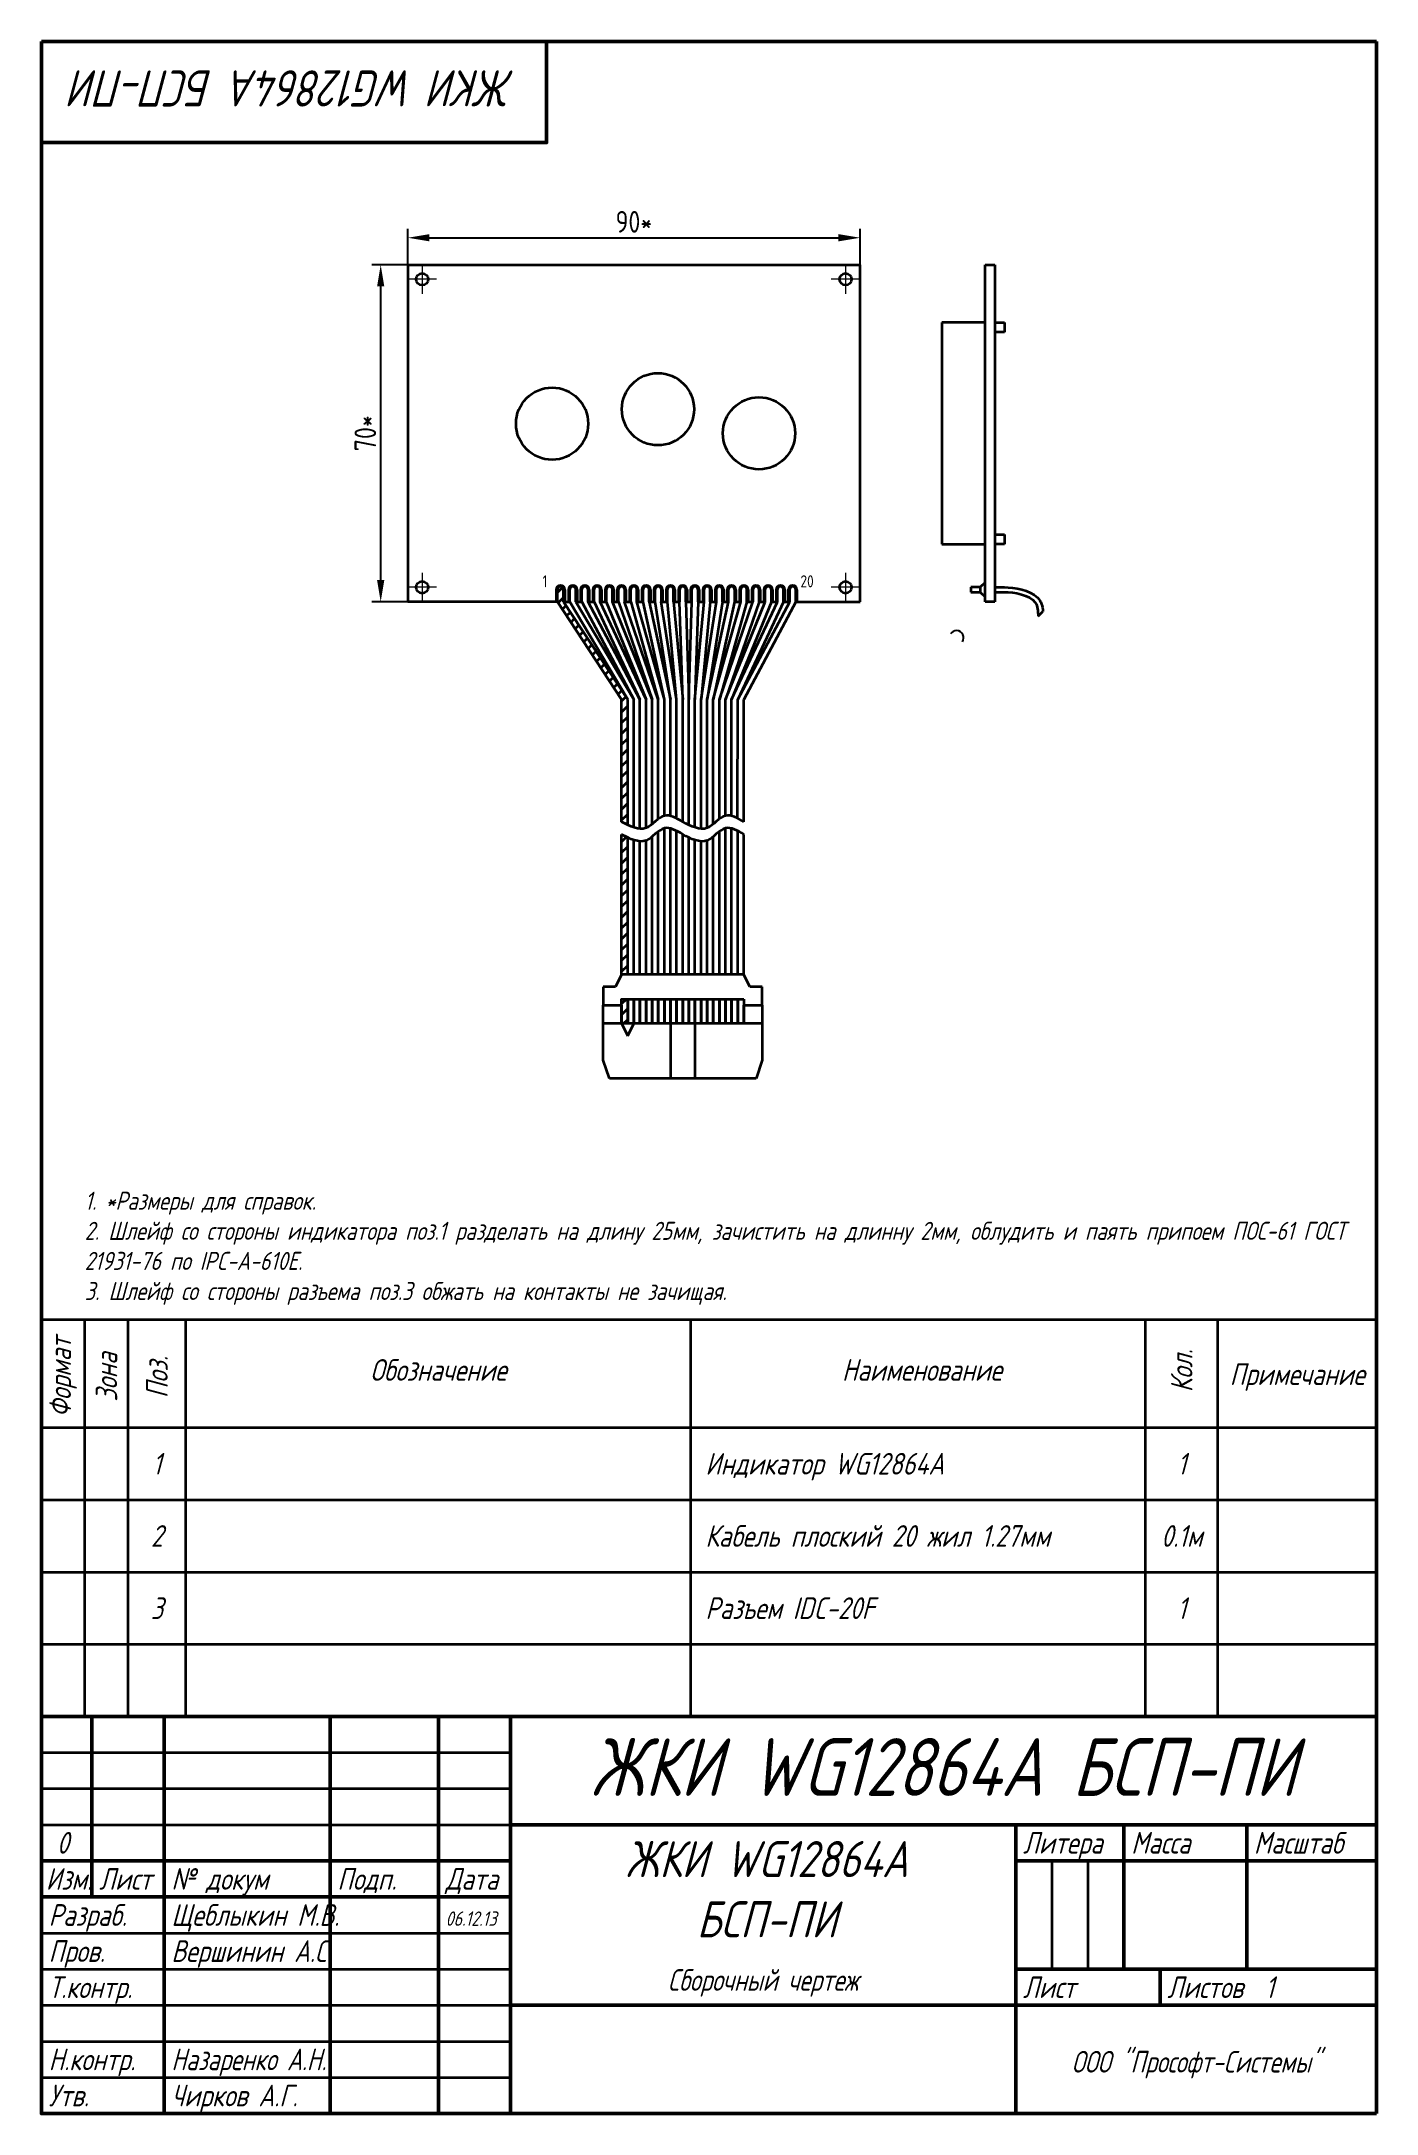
# Paper-space layout 'A4(1)' of a CAD drawing. Header units: millimetres. Extents: x 20 to 205, y 5 to 292.
# The model-space entities are those that its viewports show. They can reach past a viewport. Long polylines and large blocks are cut down to what shows.
import ezdxf
from ezdxf.enums import TextEntityAlignment as Align

# ---------------------------------------------------------------- set-up
doc = ezdxf.new("R2010")
doc.units = ezdxf.units.MM
doc.layers.get('0').update_dxf_attribs({"lineweight": 35})
doc.layers.add('Видовой экран', color=3, linetype='Continuous')
doc.layers.add('Основной', color=105, linetype='Continuous', lineweight=50)
doc.layers.add('СИМВОЛЫ', color=6, linetype='Continuous', lineweight=25)
doc.layers.get('Видовой экран').freeze()
doc.styles.add('ГОСТ 2.304', font='CS_Gost2304.shx')
doc.styles.add('ГОСТ А', font='', dxfattribs={"oblique": 15})
doc.styles.get('ГОСТ А').set_extended_font_data('GOST 2.304 type A')
doc.dimstyles.new('ЕСКД', dxfattribs={"dimscale": 0, "dimtxt": 3, "dimasz": 3, "dimexe": 1.25, "dimexo": 0, "dimtad": 1, "dimtoh": 1, "dimdec": 3, "dimrnd": 0.5, "dimtxsty": 'ГОСТ 2.304', "dimcen": 5, "dimadec": 1, "dimazin": 2, "dimtfac": 0.75, "dimtdec": 4, "dimtmove": 1, "dimatfit": 3, "dimfxl": 1, "dimtolj": 1, "dimarcsym": 0})
pattern_1 = [(45, (13331.75, 8902.54), (-1.122532, 1.122532), [])]

# ---------------------------------------------------------------- blocks, each defined once
blk = doc.blocks.new('*D5')
at = {"layer": 'Defpoints', "color": 0}
for p in [(133.43, 264.81), (70.76, 261.06), (133.43, 261.06)]:
    blk.add_point(p, dxfattribs=at)
at = {"layer": 'СИМВОЛЫ', "color": 0, "lineweight": -2}
for p, q in [((70.76, 261.06), (70.76, 266.06)), ((73.76, 264.81), (130.43, 264.81)), ((133.43, 261.06), (133.43, 266.06))]:
    blk.add_line(p, q, dxfattribs=at)
at = {"layer": 'СИМВОЛЫ', "color": 0}
for points in [[(73.76, 265.31), (73.76, 264.31), (70.76, 264.81)], [(130.43, 264.31), (130.43, 265.31), (133.43, 264.81)]]:
    blk.add_solid(points, dxfattribs=at)
at = {"layer": 'СИМВОЛЫ', "color": 0, "insert": (102.09, 267.02), "char_height": 3, "attachment_point": 5, "style": 'ГОСТ 2.304'}
blk.add_mtext('\\A1;90*', dxfattribs=at)
blk = doc.blocks.new('*D7')
at = {"layer": 'Defpoints', "color": 0}
for p in [(67.01, 261.06), (70.76, 261.06), (70.76, 214.39)]:
    blk.add_point(p, dxfattribs=at)
at = {"layer": 'СИМВОЛЫ', "color": 0, "lineweight": -2}
for p, q in [((70.76, 261.06), (65.76, 261.06)), ((67.01, 217.39), (67.01, 258.06)), ((70.76, 214.39), (65.76, 214.39))]:
    blk.add_line(p, q, dxfattribs=at)
at = {"layer": 'СИМВОЛЫ', "color": 0}
for points in [[(67.51, 258.06), (66.51, 258.06), (67.01, 261.06)], [(66.51, 217.39), (67.51, 217.39), (67.01, 214.39)]]:
    blk.add_solid(points, dxfattribs=at)
at = {"layer": 'СИМВОЛЫ', "color": 0, "insert": (64.88, 237.73), "char_height": 3, "attachment_point": 5, "rotation": 90, "style": 'ГОСТ 2.304'}
blk.add_mtext('\\A1;70*', dxfattribs=at)
blk = doc.blocks.new('CON')
for p, q in [((0.64, -2.54), (0.64, 0)), ((-0.91, -0.04), (-0.91, -2.54)), ((-0.63, -2.54), (-0.63, -0.02)), ((0.64, -2.54), (1.91, -2.54)), ((0.89, -0.04), (0.89, -2.54))]:
    blk.add_line(p, q)
for centre, radius, start, end in [((-0.01, -0.04), 0.9, 0, 180), ((0, 0), 0.635, 0.0081, 181.3593)]:
    blk.add_arc(centre, radius, start, end)

msp = doc.modelspace()

# ---------------------------------------------------------------- hatches: boundary and pattern name
h = msp.add_hatch()
h.set_pattern_fill('ANSI31', color=1, scale=0.5, style=0)
h.set_pattern_definition(pattern_1)
h.paths.add_polyline_path([(13332.39, 8900), (13345.72, 8879.68), (13345.72, 8853.64), (13345.52, 8853.73), (13344.45, 8854.28), (13344.45, 8879.68), (13331.11, 8900), (13330.84, 8900), (13330.84, 8902.5, -1), (13332.64, 8902.5), (13332.64, 8900)])
h = msp.add_hatch()
h.set_pattern_fill('ANSI31', color=1, scale=0.5, style=0)
h.set_pattern_definition(pattern_1)
h.paths.add_polyline_path([(13344.45, 8851.68), (13345.33, 8851.23), (13345.52, 8851.13), (13345.72, 8851.03), (13345.72, 8822.53), (13344.45, 8822.53)])
h = msp.add_hatch()
h.set_pattern_fill('ANSI31', color=1, scale=0.5, style=0)
h.set_pattern_definition(pattern_1)
h.paths.add_polyline_path([(13345.72, 8817.45), (13345.72, 8812.37), (13344.45, 8812.37), (13344.45, 8817.45)])

# ---------------------------------------------------------------- linework, layer by layer
for p, q in [((13300, 8970), (13394, 8970)), ((13300, 8970), (13300, 8900)), ((13394, 8900), (13394, 8970)), ((13420, 8970), (13422, 8970)), ((13420, 8900), (13420, 8970)), ((13422, 8970), (13422, 8900)), ((13420, 8958), (13411, 8958)), ((13411, 8958), (13411, 8912)), ((13422, 8958), (13424, 8958)), ((13424, 8956), (13422, 8956)), ((13424, 8958), (13424, 8956)), ((13411, 8912), (13420, 8912)), ((13422, 8914), (13424, 8914)), ((13424, 8912), (13422, 8912)), ((13424, 8914), (13424, 8912)), ((13419, 8903), (13417, 8903)), ((13417, 8903), (13417, 8902)), ((13420, 8904), (13419, 8903)), ((13419, 8903), (13419, 8902)), ((13422, 8903), (13424, 8903)), ((13331.11, 8900), (13300, 8900)), ((13331.11, 8900), (13344.45, 8879.68)), ((13345.72, 8879.68), (13332.39, 8900)), ((13333.66, 8900), (13345.72, 8879.68)), ((13346.99, 8879.68), (13334.92, 8900)), ((13336.19, 8900), (13346.99, 8879.68)), ((13348.26, 8879.68), (13337.47, 8900)), ((13338.74, 8900), (13348.26, 8879.68)), ((13349.53, 8879.68), (13340, 8900)), ((13341.27, 8900), (13349.53, 8879.68)), ((13350.8, 8879.68), (13342.55, 8900)), ((13343.82, 8900), (13350.8, 8879.68)), ((13352.07, 8879.68), (13345.08, 8900)), ((13346.35, 8900), (13352.07, 8879.68)), ((13353.34, 8879.68), (13347.62, 8900)), ((13353.34, 8879.68), (13348.9, 8900)), ((13350.17, 8900), (13354.61, 8879.68)), ((13354.61, 8879.68), (13351.43, 8900)), ((13355.88, 8879.68), (13352.7, 8900)), ((13355.88, 8879.68), (13353.98, 8900)), ((13355.25, 8900), (13357.15, 8879.68)), ((13357.15, 8879.68), (13356.51, 8900)), ((13357.78, 8900), (13358.42, 8879.68)), ((13358.42, 8879.68), (13359.06, 8900)), ((13360.33, 8900), (13359.69, 8879.68)), ((13359.69, 8879.68), (13361.59, 8900)), ((13362.86, 8900), (13360.96, 8879.68)), ((13360.96, 8879.68), (13364.14, 8900)), ((13365.41, 8900), (13362.23, 8879.68)), ((13362.23, 8879.68), (13366.67, 8900)), ((13367.94, 8900), (13363.5, 8879.68)), ((13363.5, 8879.68), (13369.22, 8900)), ((13370.49, 8900), (13364.77, 8879.68)), ((13364.77, 8879.68), (13371.75, 8900)), ((13373.02, 8900), (13366.04, 8879.68)), ((13366.04, 8879.68), (13374.3, 8900)), ((13375.57, 8900), (13367.31, 8879.68)), ((13367.31, 8879.68), (13376.83, 8900)), ((13378.1, 8900), (13368.58, 8879.68)), ((13368.58, 8879.68), (13379.38, 8900)), ((13380.65, 8900), (13369.85, 8879.68)), ((13381.92, 8900), (13394, 8900)), ((13417, 8902), (13419, 8902)), ((13419, 8902), (13420, 8901)), ((13420, 8901), (13420, 8901)), ((13420, 8901), (13420, 8901)), ((13422, 8900), (13420, 8900)), ((13422, 8902), (13424, 8902)), ((13431, 8897), (13432, 8898)), ((13350.8, 8879.68), (13350.8, 8879.68)), ((13345.72, 8853.63), (13344.45, 8854.28)), ((13345.72, 8851.03), (13344.45, 8851.68))]:
    msp.add_line(p, q)
at = {"lineweight": 20}
for p, q in [((13303, 8970), (13303, 8964)), ((13391, 8970), (13391, 8964)), ((13306, 8967), (13300, 8967)), ((13394, 8967), (13388, 8967)), ((13306, 8903), (13300, 8903)), ((13303, 8906), (13303, 8900)), ((13394, 8903), (13388, 8903)), ((13391, 8906), (13391, 8900))]:
    msp.add_line(p, q, dxfattribs=at)
at = {"ltscale": 100}
for p, q in [((13344.45, 8854.28), (13344.45, 8879.68)), ((13345.72, 8853.63), (13345.72, 8879.68)), ((13346.99, 8853.1), (13346.99, 8879.68)), ((13348.26, 8852.83), (13348.26, 8879.68)), ((13349.54, 8853.01), (13349.53, 8879.68)), ((13350.8, 8853.82), (13350.8, 8879.68)), ((13352.07, 8854.87), (13352.07, 8879.68)), ((13353.34, 8855.55), (13353.34, 8879.68)), ((13354.61, 8855.5), (13354.61, 8879.68)), ((13355.86, 8855), (13355.88, 8879.68)), ((13357.15, 8854.28), (13357.15, 8879.68)), ((13357.15, 8854.28), (13357.15, 8879.68)), ((13358.42, 8853.63), (13358.42, 8879.68)), ((13359.69, 8853.1), (13359.69, 8879.68)), ((13360.96, 8852.83), (13360.96, 8879.68)), ((13362.24, 8853.01), (13362.23, 8879.68)), ((13363.5, 8853.82), (13363.5, 8879.68)), ((13364.77, 8854.87), (13364.77, 8879.68)), ((13366.04, 8855.55), (13366.04, 8879.68)), ((13367.31, 8855.5), (13367.31, 8879.68)), ((13368.56, 8855), (13368.58, 8879.68)), ((13369.85, 8854.28), (13369.85, 8879.68)), ((13344.45, 8822.53), (13344.45, 8851.68)), ((13350.8, 8822.53), (13350.8, 8851.22)), ((13352.07, 8822.53), (13352.07, 8852.28)), ((13353.34, 8822.53), (13353.34, 8852.95)), ((13354.61, 8822.53), (13354.61, 8852.91)), ((13355.88, 8822.53), (13355.88, 8852.4)), ((13357.15, 8822.53), (13357.15, 8851.68)), ((13357.15, 8822.53), (13357.15, 8851.68)), ((13363.5, 8822.53), (13363.5, 8851.22)), ((13364.77, 8822.53), (13364.77, 8852.28)), ((13366.04, 8822.53), (13366.04, 8852.95)), ((13367.31, 8822.53), (13367.31, 8852.91)), ((13368.58, 8822.53), (13368.58, 8852.4)), ((13369.85, 8822.53), (13369.85, 8851.68)), ((13345.72, 8822.53), (13345.72, 8851.03)), ((13346.99, 8822.53), (13346.99, 8850.5)), ((13348.26, 8822.53), (13348.26, 8850.23)), ((13349.53, 8822.53), (13349.53, 8850.41)), ((13358.42, 8822.53), (13358.42, 8851.03)), ((13359.69, 8822.53), (13359.69, 8850.5)), ((13360.96, 8822.53), (13360.96, 8850.23)), ((13362.23, 8822.53), (13362.23, 8850.41)), ((13344.45, 8822.53), (13343.18, 8819.99)), ((13369.85, 8822.53), (13344.45, 8822.53)), ((13345.72, 8822.53), (13344.45, 8822.53)), ((13371.12, 8819.99), (13369.85, 8822.53)), ((13343.18, 8819.99), (13340.64, 8819.99)), ((13340.64, 8819.99), (13340.64, 8816.18)), ((13373.66, 8819.99), (13371.12, 8819.99)), ((13373.66, 8816.18), (13373.66, 8819.99)), ((13340.64, 8804.75), (13340.64, 8812.37)), ((13344.45, 8812.37), (13345.72, 8809.83)), ((13345.72, 8809.83), (13346.99, 8812.37)), ((13354.61, 8812.37), (13354.61, 8800.94)), ((13359.69, 8812.37), (13359.69, 8800.94)), ((13373.66, 8812.37), (13373.66, 8804.75)), ((13341.91, 8800.94), (13340.64, 8804.75)), ((13373.66, 8804.75), (13372.39, 8800.94)), ((13372.39, 8800.94), (13341.91, 8800.94))]:
    msp.add_line(p, q, dxfattribs=at)
for points in [[(13345.72, 8817.45), (13345.72, 8812.37), (13344.45, 8812.37), (13344.45, 8817.45)], [(13346.99, 8817.45), (13346.99, 8812.37), (13345.72, 8812.37), (13345.72, 8817.45)], [(13348.26, 8817.45), (13348.26, 8812.37), (13346.99, 8812.37), (13346.99, 8817.45)], [(13349.53, 8817.45), (13349.53, 8812.37), (13348.26, 8812.37), (13348.26, 8817.45)], [(13350.8, 8817.45), (13350.8, 8812.37), (13349.53, 8812.37), (13349.53, 8817.45)], [(13352.07, 8817.45), (13352.07, 8812.37), (13350.8, 8812.37), (13350.8, 8817.45)], [(13353.34, 8817.45), (13353.34, 8812.37), (13352.07, 8812.37), (13352.07, 8817.45)], [(13354.61, 8817.45), (13354.61, 8812.37), (13353.34, 8812.37), (13353.34, 8817.45)], [(13355.88, 8817.45), (13355.88, 8812.37), (13354.61, 8812.37), (13354.61, 8817.45)], [(13357.15, 8817.45), (13357.15, 8812.37), (13355.88, 8812.37), (13355.88, 8817.45)], [(13358.42, 8817.45), (13358.42, 8812.37), (13357.15, 8812.37), (13357.15, 8817.45)], [(13359.69, 8817.45), (13359.69, 8812.37), (13358.42, 8812.37), (13358.42, 8817.45)], [(13360.96, 8817.45), (13360.96, 8812.37), (13359.69, 8812.37), (13359.69, 8817.45)], [(13362.23, 8817.45), (13362.23, 8812.37), (13360.96, 8812.37), (13360.96, 8817.45)], [(13363.5, 8817.45), (13363.5, 8812.37), (13362.23, 8812.37), (13362.23, 8817.45)], [(13364.77, 8817.45), (13364.77, 8812.37), (13363.5, 8812.37), (13363.5, 8817.45)], [(13366.04, 8817.45), (13366.04, 8812.37), (13364.77, 8812.37), (13364.77, 8817.45)], [(13367.31, 8817.45), (13367.31, 8812.37), (13366.04, 8812.37), (13366.04, 8817.45)], [(13368.58, 8817.45), (13368.58, 8812.37), (13367.31, 8812.37), (13367.31, 8817.45)], [(13369.85, 8817.45), (13369.85, 8812.37), (13368.58, 8812.37), (13368.58, 8817.45)], [(13344.45, 8816.18), (13344.45, 8812.37), (13340.64, 8812.37), (13340.64, 8816.18)], [(13373.66, 8816.18), (13373.66, 8812.37), (13369.85, 8812.37), (13369.85, 8816.18)]]:
    msp.add_lwpolyline(points, close=True, dxfattribs=at)
for centre, radius in [((13303, 8967), 1.25), ((13391, 8967), 1.25), ((13352, 8940), 7.5), ((13330, 8937), 7.5), ((13373, 8935), 7.5), ((13303, 8903), 1.25), ((13391, 8903), 1.25)]:
    msp.add_circle(centre, radius)
for points in [[(13424, 8903), (13426.01, 8903.04), (13430.94, 8902.15), (13432, 8899.04), (13432, 8898)], [(13424, 8902), (13426.01, 8902.04), (13430.94, 8901.15), (13430.99, 8898.04), (13431, 8897)]]:
    msp.add_open_spline(points, degree=3, knots=[0, 0, 0, 0, 6.324554, 9.486832, 9.486832, 9.486832, 9.486832])
for points in [[(13357.15, 8854.28), (13353.34, 8855.55), (13349.53, 8853.01), (13344.45, 8854.28)], [(13369.85, 8854.28), (13366.04, 8855.55), (13362.23, 8853.01), (13357.15, 8854.28)], [(13357.15, 8851.68), (13353.34, 8852.95), (13349.53, 8850.41), (13344.45, 8851.68)], [(13369.85, 8851.68), (13366.04, 8852.95), (13362.23, 8850.41), (13357.15, 8851.68)]]:
    msp.add_spline(points, degree=3, dxfattribs=at)

# ---------------------------------------------------------------- block references
for p in [(13331.75, 8902.54), (13334.29, 8902.54), (13336.83, 8902.54), (13339.37, 8902.54), (13341.91, 8902.54), (13344.45, 8902.54), (13346.99, 8902.54), (13349.53, 8902.54), (13352.07, 8902.54), (13354.61, 8902.54), (13357.15, 8902.54), (13359.69, 8902.54), (13362.23, 8902.54), (13364.77, 8902.54), (13367.31, 8902.54), (13369.85, 8902.54), (13372.39, 8902.54), (13374.93, 8902.54), (13377.47, 8902.54), (13380.01, 8902.54)]:
    msp.add_blockref('CON', p)

# ---------------------------------------------------------------- texts
at = {"style": 'ГОСТ 2.304'}
for s, p in [('1', (13328, 8903)), ('20', (13381.62, 8903))]:
    msp.add_text(s, height=2.5, dxfattribs=at).set_placement(p)

psp = doc.layouts.new('A4(1)')

# ---------------------------------------------------------------- linework, layer by layer
for p, q in [((20, 115), (205, 115)), ((26, 60), (26, 115)), ((32, 60), (32, 115)), ((40, 60), (40, 115)), ((110, 60), (110, 115)), ((173, 60), (173, 115)), ((183, 60), (183, 115)), ((20, 100), (205, 100)), ((20, 90), (205, 90)), ((20, 80), (205, 80)), ((20, 70), (205, 70)), ((20, 55), (85, 55)), ((20, 50), (85, 50)), ((20, 45), (85, 45)), ((160, 40), (160, 25)), ((165, 40), (165, 25)), ((20, 30), (85, 30)), ((20, 25), (85, 25)), ((20, 20), (85, 20)), ((20, 15), (85, 15)), ((20, 10), (85, 10))]:
    psp.add_line(p, q)
at = {"layer": 'Основной'}
for p, q in [((205, 292), (20, 292)), ((20, 5), (20, 292)), ((204.99866, 5.00274), (205, 292)), ((27, 60), (27, 35)), ((37, 60), (37, 5)), ((60, 60), (60, 5)), ((75, 60), (75, 5)), ((85, 60), (85, 5)), ((85, 45), (204.99964, 45)), ((155, 45), (155, 5.002)), ((170, 45), (170, 25)), ((187, 45), (187, 25)), ((20, 40), (85, 40)), ((204.99883, 40), (155, 40)), ((20, 35), (85, 35)), ((204.99876, 25), (155, 25)), ((175, 25), (175, 20)), ((85, 20), (204.99903, 20)), ((204.99866, 5.00274), (20, 5))]:
    psp.add_line(p, q, dxfattribs=at)
for points in [[(20, 292), (90, 292), (90, 278), (20, 278)], [(204.99866, 5.00274), (20, 5), (20, 60), (205, 60)]]:
    psp.add_lwpolyline(points, close=True, dxfattribs=at)
at = {"layer": 'СИМВОЛЫ'}
psp.add_arc((146.78849, 209.39541), 1, 326.5552883, 146.5552883, dxfattribs=at)

# ---------------------------------------------------------------- texts
at = {"style": 'ГОСТ А', "oblique": 15}
psp.add_text('ЖКИ WG12864A БСП-ПИ', height=5, rotation=180, dxfattribs=at).set_placement((55, 288), align=Align.CENTER)
for s, p in [('Формат', (23, 107)), ('Зона', (29, 107)), ('Поз.', (36, 107)), ('Кол.', (178, 107.875))]:
    psp.add_text(s, height=3, rotation=90, dxfattribs=at).set_placement(p, align=Align.MIDDLE)
for s, p in [('Обозначение', (75, 108)), ('Наименование', (142, 108)), ('1', (36, 95)), ('1', (178, 95)), ('2', (36, 85)), ('0.1м', (178, 85)), ('3', (36, 75)), ('1', (178, 75))]:
    psp.add_text(s, height=3, dxfattribs=at).set_placement(p, align=Align.MIDDLE)
for s, p in [('Индикатор WG12864A', (112, 95)), ('Кабель плоский 20 жил 1.27мм', (112, 85)), ('Разъем IDC-20F', (112, 75))]:
    psp.add_text(s, height=3, dxfattribs=at).set_placement(p, align=Align.MIDDLE_LEFT)
for s, height, p in [('ЖКИ WG12864A БСП-ПИ', 8, (144.9645, 49)), ('0', 3, (22.9645, 41))]:
    psp.add_text(s, height=height, dxfattribs=at).set_placement(p, align=Align.CENTER)
for s, height, p in [('Литера', 3, (156, 41)), ('Масса', 3, (171, 41)), ('Масштаб', 3, (188, 41)), ('Изм.', 3, (20.61088, 36)), ('Лист', 3, (28, 36)), ('№ докум', 3, (38, 36)), ('Подп.', 3, (61, 36)), ('Дата', 3, (76, 36)), ('Разраб.', 3, (21, 31)), ('Щеблыкин М.В.', 3, (38, 31)), ('06.12.13', 2, (76, 31)), ('Пров.', 3, (21, 26)), ('Вершинин А.С.', 3, (38, 26)), ('Т.контр.', 3, (21, 21)), ('Лист', 3, (156, 21)), ('Листов  1', 3, (176, 21)), ('Н.контр.', 3, (21, 11)), ('Утв.', 3, (21, 6)), ('Чирков А.Г.', 3, (38, 6.00025))]:
    psp.add_text(s, height=height, dxfattribs=at).set_placement(p)
at = {"style": 'ГОСТ А', "oblique": 15, "width": 0.95}
for s, p in [('Сборочный чертеж', (119.9645, 22)), ('ООО "Прософт-Системы"', (179.96521, 10.67469))]:
    psp.add_text(s, height=3, dxfattribs=at).set_placement(p, align=Align.CENTER)
psp.add_text('Назаренко А.Н.', height=3, dxfattribs=at).set_placement((38, 11))
at = {"style": 'ГОСТ А'}
for s, insert, char_height, width, attachment_point in [('{\\FCS_Gost2304|c0;1. *Размеры для справок.\\P2. Шлейф со стороны индикатора поз.1 разделать на длину 25мм, зачистить на длинну 2мм, облудить и паять припоем ПОС-61 ГОСТ 21931-76 по IPC-A-610E.\\P3. Шлейф со стороны разъема поз.3 обжать на контакты не зачищая.\\P}', (26, 117), 2.5, 178, 7), ('Примечание', (194, 107), 3, 20, 5), ('\\pxqc;ЖКИ WG12864A\\PБСП-ПИ', (87, 42.7446), 5, 67, 1)]:
    psp.add_mtext(s, dxfattribs=dict(at, insert=insert, char_height=char_height, width=width, attachment_point=attachment_point))

# ---------------------------------------------------------------- dimensions: what is measured, and where the dimension line sits
at = {"layer": 'СИМВОЛЫ'}
dim = psp.add_linear_dim(base=(133.42568, 264.80912), p1=(70.75901, 261.05912), p2=(133.42568, 261.05912), text='<>*', dimstyle='ЕСКД', override={"dimscale": 1, "dimlfac": 1.44, "dimtxsty": 'ГОСТ 2.304', "dimsah": 1, "dimtolj": 1}, dxfattribs=at)
dim.commit()
dim.dimension.update_dxf_attribs({"geometry": '*D5', "text_midpoint": (102.09234, 267.02093)})
dim = psp.add_linear_dim(base=(67.00901, 261.05912), p1=(70.75901, 214.39245), p2=(70.75901, 261.05912), angle=90, text='<>*', dimstyle='ЕСКД', override={"dimscale": 1, "dimlfac": 1.5, "dimtxsty": 'ГОСТ 2.304', "dimsah": 1, "dimtolj": 1}, dxfattribs=at)
dim.commit()
dim.dimension.update_dxf_attribs({"geometry": '*D7', "text_midpoint": (64.88401, 237.72579)})

# ---------------------------------------------------------------- viewports
at = {"layer": 'Видовой экран', "view_target_point": (13372.09629, 8873.94586)}
psp.add_viewport(center=(111.85998, 205.5), size=(173.71995, 125), view_center_point=(-10.44484, 12.71546), view_height=187.5, dxfattribs=at)

doc.saveas('drawing.dxf')
